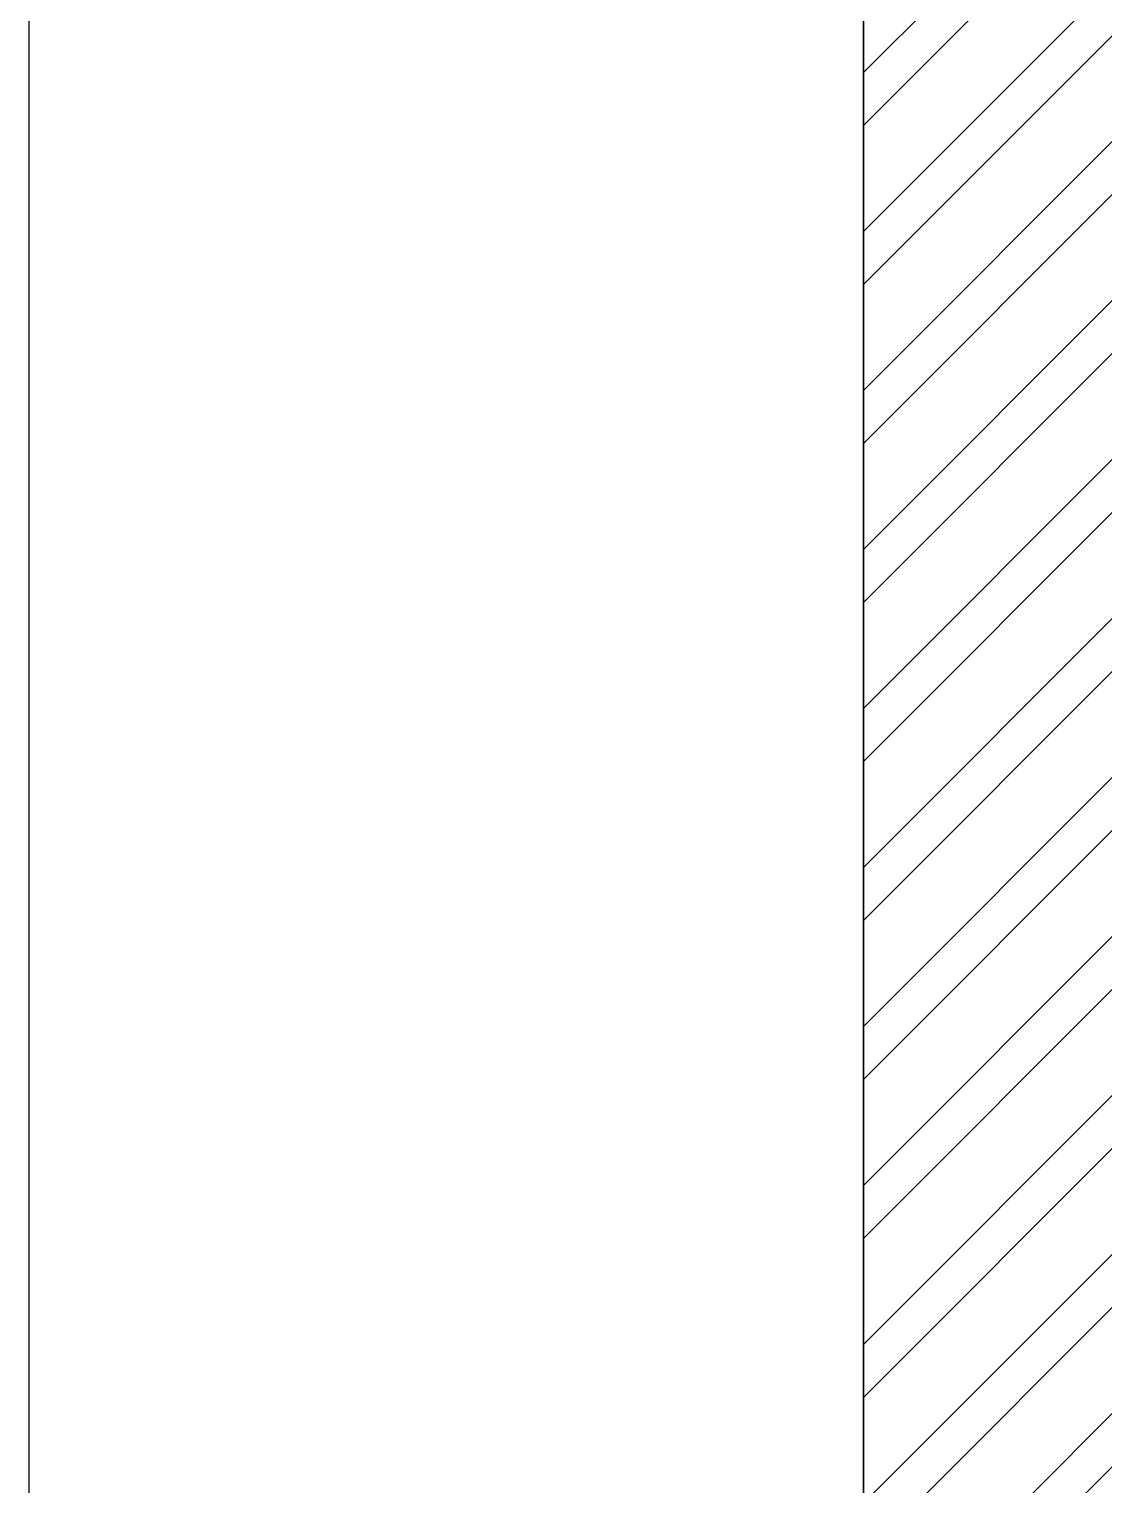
# Model space of a CAD drawing. Header units: inches. Extents: x 3094 to 3721, y -16790 to -15753.
# Drawn here: x 3146.73 to 3182.58, y -15859.18 to -15810.62 of the extents above; entities that cross this region are included whole.
import ezdxf

# ---------------------------------------------------------------- set-up
doc = ezdxf.new("R2010")
doc.units = ezdxf.units.IN
doc.header["$LTSCALE"] = 25
doc.header["$MEASUREMENT"] = 0
doc.layers.add('PP-OUTER ', color=34, linetype='Continuous', true_color=0x994200)
doc.layers.add('SDA - Brick Wall', color=7, linetype='Continuous', lineweight=30)
doc.layers.add('SDA - Hatch Lite', color=252, linetype='Continuous', lineweight=0)

msp = doc.modelspace()

# ---------------------------------------------------------------- hatches: boundary and pattern name
at = {"layer": 'SDA - Hatch Lite'}
h = msp.add_hatch(dxfattribs=at)
h.set_pattern_fill('ANSI32', color=256, scale=10)
h.set_pattern_definition([(45, (3081.9256, -16917.6346), (-2.65165, 2.65165), []), (45, (3083.6934, -16917.6346), (-2.65165, 2.65165), [])])
h.paths.add_polyline_path([(3183.616, -15861.796), (3223.144, -15861.796), (3223.144, -15857.338), (3183.616, -15857.338), (3183.616, -15797.579), (3174.561, -15797.579), (3174.561, -15997.74), (3183.616, -15997.74)])
h.paths.add_polyline_path([(3292.639, -15851.835), (3292.639, -15857.338), (3253.144, -15857.338), (3253.144, -15861.796), (3301.694, -15861.796), (3301.694, -15851.835)])
h.paths.add_polyline_path([(3292.639, -15815.79), (3301.694, -15815.79), (3301.694, -15797.579), (3292.639, -15797.579)])
h.paths.add_polyline_path([(3301.694, -15915.898), (3292.639, -15915.898), (3292.639, -15997.74), (3301.694, -15997.74)])

# ---------------------------------------------------------------- linework, layer by layer
at = {"layer": 'PP-OUTER '}
msp.add_lwpolyline([(3146.732, -15753.043), (3666.095, -15753.043), (3666.095, -16790.436), (3146.732, -16790.436)], close=True, dxfattribs=at)
at = {"layer": 'SDA - Brick Wall'}
msp.add_line((3174.561, -15997.74), (3174.561, -15797.579), dxfattribs=at)
msp.add_lwpolyline([(3174.561, -15779.492), (3647.002, -15779.492), (3647.002, -16763.781), (3174.561, -16763.781)], close=True, dxfattribs=at)

doc.saveas('drawing.dxf')
